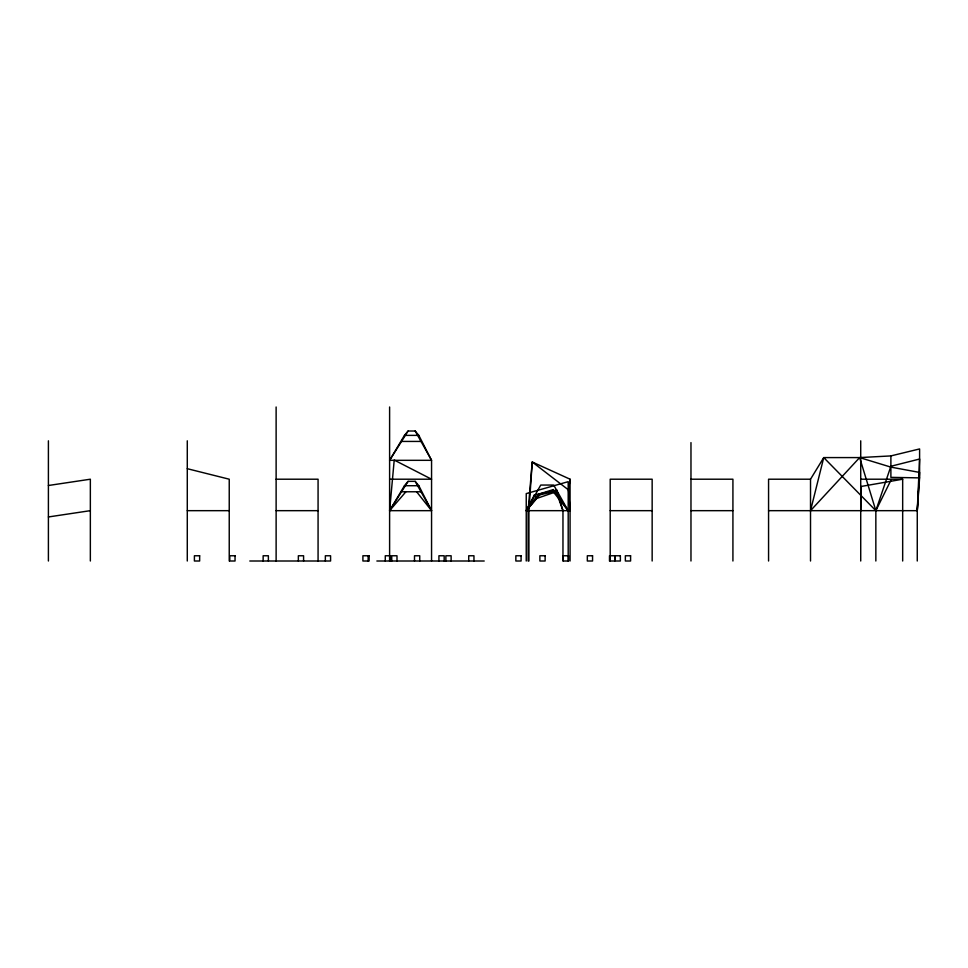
<?xml version="1.0" encoding="UTF-8"?>
<svg xmlns="http://www.w3.org/2000/svg" width="968" height="968" viewBox="0 0 968 968"><rect width="100%" height="100%" fill="white"/><g stroke="black" fill="none" stroke-linecap="round" stroke-linejoin="round"><path stroke-width="1.45" d="M860.721 510.668L861.351 486.42L902.672 479.208L902.672 561.004M917.265 561.004L917.265 510.668L919.6 459.026L890.887 466.274L875.846 510.668L875.846 561.004M768.568 510.668L917.265 510.668L919.6 472.432L890.887 467.12L859.644 457.586L823.744 457.586L810.519 479.208L810.519 561.004M917.265 510.668L919.6 477.889L919.6 448.934L890.887 455.916L859.644 457.586L810.519 510.668L823.744 457.586L875.846 510.668L890.887 480.309M405.907 491.768L389.608 510.668L404.455 485.718L408.097 481.35L415.187 481.35L418.829 485.718L431.559 510.668L389.608 510.668L394.218 460.066L431.559 479.208L389.608 479.208M562.965 561.004L562.965 510.668L556.769 490.147L534.348 495.023L526.241 510.668L570.067 510.668L568.506 489.929L570.067 479.208L532.231 461.99L528.117 510.668L528.117 561.004M562.965 510.668L556.152 491.768L556.769 490.147M415.187 431.014L431.559 460.32L389.608 460.32L404.455 435.382L408.097 431.014L415.187 431.014L418.829 435.382L431.559 460.32L431.559 561.004M389.608 460.32L408.097 431.014M389.608 510.668L408.097 481.35M538.341 494.261L526.241 510.668L540.749 485.053L553.684 485.053L568.192 510.668L553.26 491.768L553.26 489.59L538.341 494.261L539.672 494.914L553.26 491.768M556.152 491.768L536.502 498.532L526.241 510.668L539.672 494.914M48.4 485.5L90.351 479.208L90.351 561.004M48.4 516.96L90.351 510.668M404.455 435.382L418.829 435.382M401.526 441.432L421.007 441.432M276.122 479.208L318.073 479.208L318.073 561.004M690.97 479.208L732.921 479.208L732.921 561.004M810.519 479.208L768.568 479.208L768.568 561.004M860.721 479.208L902.672 479.208M404.455 485.718L418.829 485.718M401.526 491.768L421.007 491.768M187.284 510.668L229.234 510.668M276.122 510.668L318.073 510.668M610.203 510.668L652.154 510.668M690.97 510.668L732.921 510.668M249.792 561.004L330.584 561.004L330.584 555.765L325.345 555.765L325.345 561.004M376.867 561.004L484.218 561.004M919.6 477.889L890.887 477.357L890.887 455.916M187.284 468.694L229.234 479.208L229.234 561.004M568.506 489.929L532.231 461.99L528.927 510.668L528.927 561.004M416.615 491.768L431.559 510.668L415.187 481.35M553.26 489.59L568.192 510.668M534.348 495.023L536.502 498.532M859.644 457.586L875.846 510.668M860.721 440.815L860.721 561.004M690.97 442.606L690.97 561.004M652.154 561.004L652.154 479.208L610.203 479.208L610.203 561.004M570.067 479.208L570.067 561.004M568.192 561.004L568.192 481.677L526.241 493.607L526.241 561.004M473.957 561.004L473.957 555.765L468.718 555.765L468.718 561.004M451.124 561.004L451.124 555.765L445.873 555.765L445.873 561.004M444.179 561.004L444.179 555.765L438.928 555.765L438.928 561.004M419.737 561.004L419.737 555.765L414.498 555.765L414.498 561.004M396.989 561.004L396.989 555.765L391.738 555.765L391.738 561.004M390.515 561.004L390.515 555.765L385.276 555.765L385.276 561.004M389.608 406.996L389.608 561.004M368.142 555.765L368.142 561.004M303.589 561.004L303.589 555.765L298.35 555.765L298.35 561.004M276.122 406.996L276.122 561.004M268.378 561.004L268.378 555.765L263.139 555.765L263.139 561.004M187.284 440.815L187.284 561.004M48.4 440.815L48.4 561.004M199.65 555.765L194.399 555.765L194.399 561.004L199.65 561.004L199.65 555.765M235.042 555.765L229.803 555.765L229.803 561.004L235.042 561.004L235.042 555.765M369.123 555.765L362.903 555.765L362.903 561.004L369.123 561.004L369.123 555.765M521.087 555.765L515.847 555.765L515.847 561.004L521.087 561.004L521.087 555.765M545.129 555.765L539.878 555.765L539.878 561.004L545.129 561.004L545.129 555.765M568.531 555.765L563.291 555.765L563.291 561.004L568.531 561.004L568.531 555.765M592.561 555.765L587.322 555.765L587.322 561.004L592.561 561.004L592.561 555.765M614.728 555.765L609.489 555.765L609.489 561.004L614.728 561.004L614.728 555.765M620.367 555.765L615.128 555.765L615.128 561.004L620.367 561.004L620.367 555.765M630.591 555.765L625.352 555.765L625.352 561.004L630.591 561.004L630.591 555.765"/></g></svg>
